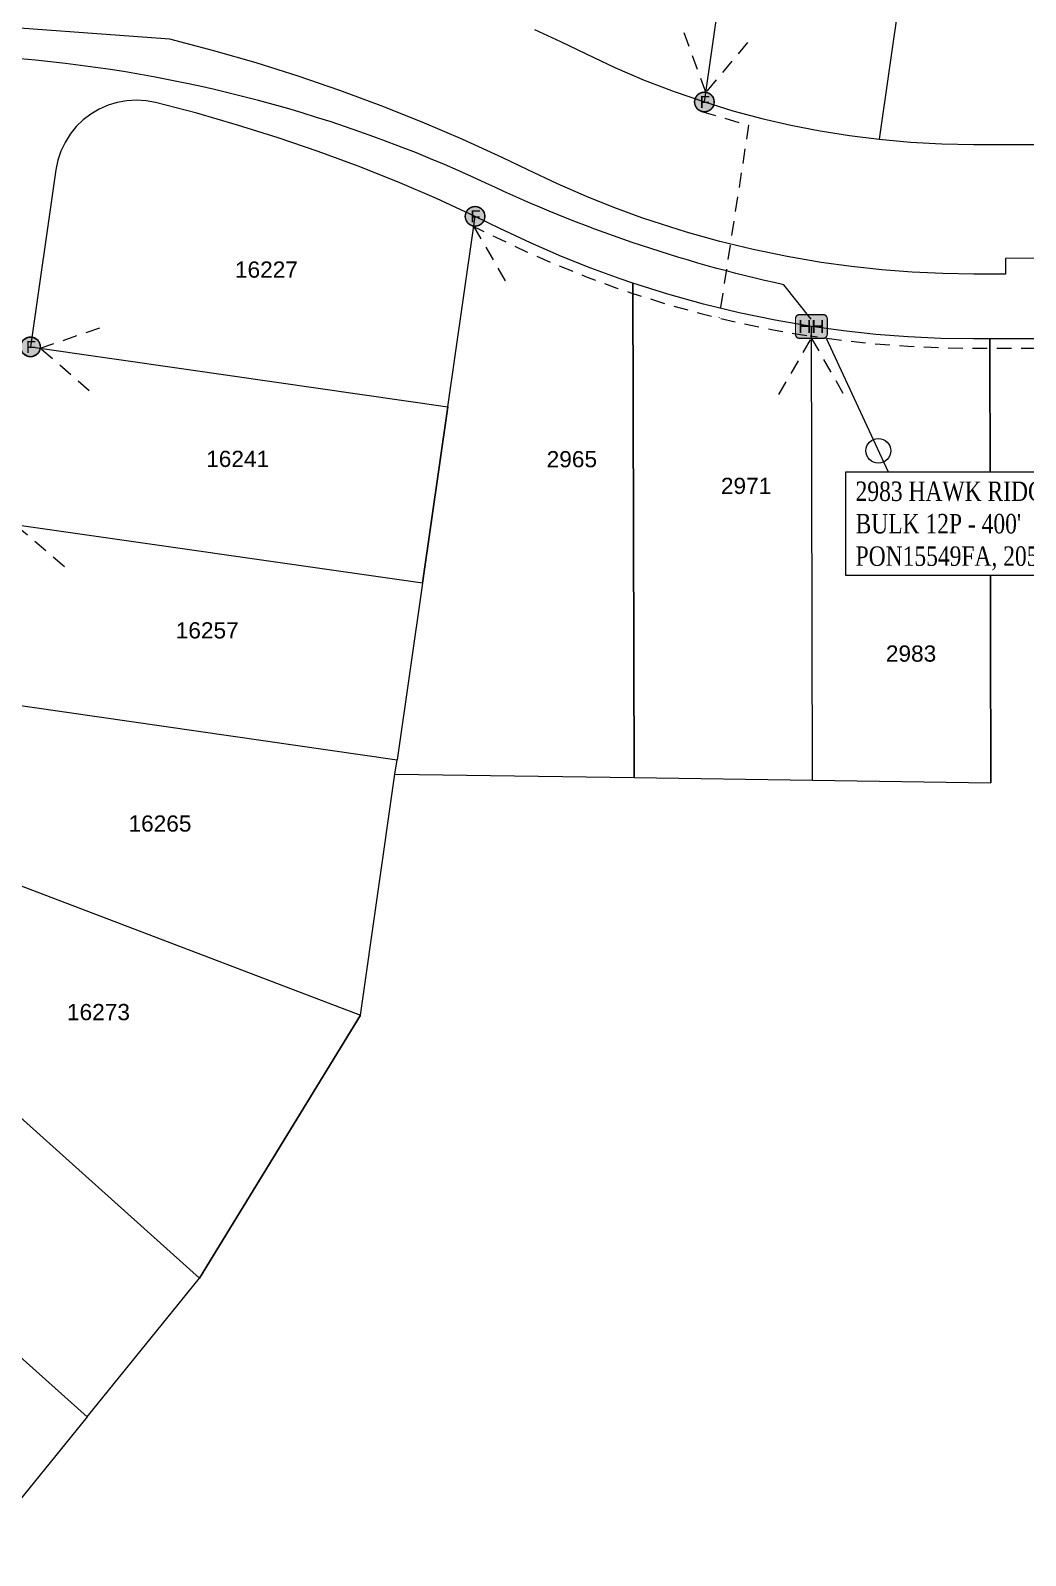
# Model space of a CAD drawing. Header units: feet. Extents: x 865220 to 2774701, y -2240498 to 961524.
# Drawn here: x 2764772.2 to 2765079, y 953100.1 to 953570.6 of the extents above; entities that cross this region are included whole.
import ezdxf
from ezdxf.enums import TextEntityAlignment as Align
from ezdxf.lldxf.tags import DXFTag

# ---------------------------------------------------------------- set-up
doc = ezdxf.new("R2010")
doc.units = ezdxf.units.FT
doc.header["$LTSCALE"] = 0.015
doc.header["$MEASUREMENT"] = 0
doc.linetypes.add('DASHED', pattern=[5, 3, -2])
for name, color, linetype, lineweight in [('144B', 112, '144B', 5), ('DROP BURIED', 7, 'DASHED', 5), ('Parcels', 7, 'Continuous', 0), ('PROP_TEL', 6, 'Continuous', 5), ('RUNNING LINE (UNDERGROUND)', 10, 'Continuous', 40), ('TAIL', 1, 'MST', 5), ('TERMINALS', 7, 'Continuous', 5)]:
    doc.layers.add(name, color=color, linetype=linetype, lineweight=lineweight)
doc.layers.add('Scott County Addresses', color=7, linetype='Continuous')
doc.layers.add('TELEPHONE STRUCT-PROP', color=6, linetype='Continuous')
doc.styles.add('Dimensions 100', font='arial.ttf')
doc.styles.add('Line', font='txt.shx', dxfattribs={"height": 3})
doc.styles.add('SIMPLEX', font='times.ttf', dxfattribs={"width": 0.8})
doc.styles.add('Utilities', font='arial.ttf', dxfattribs={"height": 2.5})
tags = doc.linetypes.add('144B', pattern='A,80,-5,["144B",Line,S=1.5,R=0,X=0,Y=-1.5],-24', length=109).pattern_tags.tags
tags[6] = DXFTag(74, 10)
tags = doc.linetypes.add('MST', pattern='A,5,-5,5,-5,["TAIL",Line,S=1.5,R=0,X=0,Y=-1.5],-20', length=40).pattern_tags.tags
tags[10] = DXFTag(74, 10)

# ---------------------------------------------------------------- blocks, each defined once
blk = doc.blocks.new('ACMAP_ANN_TEMPLATE_Scott County Address')
at = {"layer": 'Scott County Addresses', "style": 'Dimensions 100'}
blk.add_attdef('ScottCountyAddress', (0, 0), '', height=50, dxfattribs=at)
blk = doc.blocks.new('NEW HH')
at = {"ltscale": 40, "true_color": 0xffffff}
h = blk.add_hatch(color=7, dxfattribs=at)
h.dxf.hatch_style = 1
h.paths.add_polyline_path([(-0.0611, -0.0305, 0.414214), (-0.0458, -0.0458), (0.0458, -0.0458, 0.414214), (0.0611, -0.0305), (0.0611, 0.0305, 0.414214), (0.0458, 0.0458), (-0.0458, 0.0458, 0.414214), (-0.0611, 0.0305)])
at = {"layer": 'RUNNING LINE (UNDERGROUND)', "color": 6, "lineweight": 0, "const_width": 0.005, "flags": 128}
blk.add_lwpolyline([(-0.0611, 0.0305), (-0.0611, -0.0305, 0.414214), (-0.0458, -0.0458), (0.0458, -0.0458, 0.414214), (0.0611, -0.0305), (0.0611, 0.0305, 0.414214), (0.0458, 0.0458), (-0.0458, 0.0458, 0.414214)], format="xyb", close=True, dxfattribs=at)
at = {"layer": 'TELEPHONE STRUCT-PROP', "color": 18, "true_color": 0x000000, "style": 'Utilities'}
blk.add_text('HH', height=0.05, dxfattribs=at).set_placement((0, 0), align=Align.MIDDLE_CENTER)
blk = doc.blocks.new('Proposed FlowerPot')
at = {"lineweight": 5, "ltscale": 100, "true_color": 0xffffff}
h = blk.add_hatch(color=7, dxfattribs=at)
h.dxf.hatch_style = 1
h.paths.add_polyline_path([(-0.0604, 0, 0.414214), (0, -0.0604, 0.414214), (0.0604, 0, 0.414214), (0, 0.0604, 0.414214)])
at = {"lineweight": 5, "ltscale": 100}
blk.add_circle((0, 0), 0.0604, dxfattribs=at)
at = {"layer": 'RUNNING LINE (UNDERGROUND)', "color": 6, "lineweight": 5, "const_width": 0.00907, "flags": 128}
blk.add_lwpolyline([(-0.0604, 0, -0.414214), (0, 0.0604, -0.414214), (0.0604, 0, -0.414214), (0, -0.0604, -0.414214), (-0.0604, 0)], format="xyb", dxfattribs=at)
at = {"color": 18, "linetype": 'ByBlock', "lineweight": 5, "ltscale": 100, "true_color": 0x000000, "style": 'Dimensions 100'}
blk.add_text('F', height=0.0744, dxfattribs=at).set_placement((-0.029, -0.0374))
blk = doc.blocks.new('TERMINAL')
at = {"lineweight": 5, "ltscale": 0.5, "flags": 128}
blk.add_lwpolyline([(-0.07, -0.65), (-0.07, 44.75)], dxfattribs=at)
at = {"lineweight": 5, "ltscale": 0.5}
blk.add_circle((-0.07, 37.61), 3.83, dxfattribs=at)

msp = doc.modelspace()

# ---------------------------------------------------------------- linework, layer by layer
at = {"layer": '144B', "lineweight": 5, "ltscale": 100, "flags": 128}
msp.add_lwpolyline([(2765534.77, 953390.24), (2765529.08, 953384.73), (2765520.6, 953342.44), (2765475.86, 953346.85, 0.238595), (2765465.36, 953369.54), (2765371.21, 953385.64), (2765360.21, 953386.64), (2765349.48, 953394.6), (2765346.46, 953395.01), (2765343.37, 953395.48), (2765340.28, 953396), (2765337.2, 953396.58), (2765334.14, 953397.22), (2765331.09, 953397.91), (2765328.04, 953398.65), (2765325.02, 953399.44), (2765322, 953400.28), (2765319, 953401.18), (2765316.02, 953402.13), (2765313.06, 953403.14), (2765310.11, 953404.19), (2765307.18, 953405.29), (2765304.27, 953406.45), (2765301.38, 953407.66), (2765298.52, 953408.91), (2765295.67, 953410.22), (2765292.85, 953411.58), (2765290.8, 953412.61), (2765290.06, 953412.98), (2765287.28, 953414.44), (2765284.54, 953415.94), (2765281.82, 953417.49), (2765279.12, 953419.09), (2765276.46, 953420.73), (2765273.83, 953422.42), (2765271.22, 953424.16), (2765268.65, 953425.94), (2765266.11, 953427.76), (2765263.52, 953429.68), (2765219.73, 953462.9), (2765217.22, 953464.77), (2765214.61, 953466.64), (2765211.96, 953468.47), (2765209.28, 953470.26), (2765206.58, 953472), (2765203.84, 953473.69), (2765201.13, 953475.29), (2765200.44, 953475.69), (2765198.26, 953476.93), (2765195.45, 953478.46), (2765192.6, 953479.96), (2765189.73, 953481.4), (2765186.83, 953482.8), (2765183.9, 953484.14), (2765180.96, 953485.43), (2765177.99, 953486.67), (2765175, 953487.86), (2765171.99, 953489), (2765168.96, 953490.08), (2765165.91, 953491.11), (2765162.84, 953492.09), (2765159.76, 953493.01), (2765156.66, 953493.88), (2765153.55, 953494.7), (2765150.42, 953495.46), (2765147.29, 953496.17), (2765144.14, 953496.82), (2765140.97, 953497.41), (2765137.8, 953497.95), (2765134.62, 953498.44), (2765131.43, 953498.87), (2765128.24, 953499.24), (2765125.03, 953499.56), (2765121.83, 953499.82), (2765118.61, 953500.03), (2765115.4, 953500.18), (2765112.16, 953500.28), (2765108, 953500.31), (2765072.85, 953500.22), (2765072.87, 953495.45), (2765067.97, 953495.45), (2765063.08, 953495.45), (2765053.5, 953495.6), (2765044.09, 953496.03), (2765034.7, 953496.74), (2765025.33, 953497.75), (2765016.01, 953499.03), (2765005.49, 953500.83), (2764995.06, 953502.98), (2764984.71, 953505.49), (2764974.45, 953508.36), (2764964.2, 953511.61), (2764960.71, 953512.81), (2764952.09, 953515.97), (2764943.65, 953519.34), (2764934.64, 953523.27), (2764925.55, 953527.57), (2764917.77, 953531.33), (2764905.45, 953536.98), (2764892.96, 953542.33), (2764880.33, 953547.37), (2764867.58, 953552.1), (2764854.72, 953556.5), (2764841.75, 953560.58), (2764828.69, 953564.33), (2764815.08, 953567.87), (2764766.02, 953571.52), (2764729.28, 953551.72), (2764722.5, 953568.08), (2764704.63, 953574.55, 0.345504), (2764180.67, 953208.07), (2764185.34, 953195.79)], format="xyb", dxfattribs=at)
at = {"layer": 'DROP BURIED', "lineweight": 5, "ltscale": 100}
for points in [[(2764993.23, 953566.85), (2764980.4, 953551.51), (2764973.52, 953570.29)], [(2764908.82, 953510.25), (2764918.82, 953492.93)], [(2764790.24, 953459.43), (2764775.13, 953472.53), (2764794.04, 953479.06)], [(2765002.97, 953458.28), (2765012.97, 953475.6), (2765022.97, 953458.28)], [(2764782.61, 953405.15), (2764767.36, 953418.09)]]:
    msp.add_lwpolyline(points, dxfattribs=at)
at = {"layer": 'DROP BURIED', "lineweight": 5, "ltscale": 100, "flags": 128}
for points in [[(2764979.1, 953545.62), (2764993.6, 953541.33), (2764984.46, 953481.89)], [(2764907.95, 953510.54), (2764915.62, 953506.83), (2764925.12, 953502.33), (2764934.79, 953498.12), (2764943.85, 953494.49), (2764953.01, 953491.13), (2764956.99, 953489.77), (2764967.88, 953486.31), (2764978.9, 953483.24), (2764990.02, 953480.54), (2765001.23, 953478.22), (2765012.45, 953476.3)], [(2765364.89, 953369.99), (2765353.69, 953371.01), (2765346.7, 953371.77), (2765343.19, 953372.24), (2765339.7, 953372.77), (2765336.22, 953373.37), (2765332.75, 953374.02), (2765329.29, 953374.73), (2765325.84, 953375.51), (2765322.41, 953376.35), (2765318.99, 953377.24), (2765315.59, 953378.19), (2765312.21, 953379.21), (2765308.85, 953380.28), (2765305.5, 953381.41), (2765302.18, 953382.6), (2765298.87, 953383.85), (2765295.59, 953385.15), (2765292.33, 953386.51), (2765289.1, 953387.93), (2765285.89, 953389.41), (2765282.7, 953390.94), (2765280.48, 953392.06), (2765279.55, 953392.52), (2765276.42, 953394.16), (2765273.32, 953395.86), (2765270.25, 953397.61), (2765267.22, 953399.41), (2765264.21, 953401.26), (2765261.24, 953403.17), (2765258.3, 953405.13), (2765255.4, 953407.14), (2765252.53, 953409.2), (2765249.71, 953411.3), (2765205.91, 953444.51), (2765203.65, 953446.2), (2765201.36, 953447.84), (2765199.02, 953449.46), (2765196.7, 953451.01), (2765194.33, 953452.53), (2765191.93, 953454.01), (2765189.5, 953455.45), (2765189, 953455.74), (2765187.06, 953456.84), (2765184.59, 953458.19), (2765182.1, 953459.5), (2765179.58, 953460.76), (2765177.04, 953461.98), (2765174.48, 953463.16), (2765171.9, 953464.29), (2765169.31, 953465.38), (2765166.69, 953466.42), (2765164.05, 953467.41), (2765161.4, 953468.36), (2765158.73, 953469.26), (2765156.05, 953470.12), (2765153.35, 953470.92), (2765150.64, 953471.69), (2765147.92, 953472.4), (2765145.18, 953473.06), (2765142.43, 953473.68), (2765139.68, 953474.25), (2765136.91, 953474.77), (2765134.13, 953475.25), (2765131.35, 953475.67), (2765128.56, 953476.05), (2765125.76, 953476.38), (2765122.96, 953476.66), (2765120.15, 953476.89), (2765117.34, 953477.07), (2765114.53, 953477.2), (2765111.72, 953477.28), (2765107.93, 953477.31), (2765095.96, 953477.28), (2765095.98, 953472.45), (2765067.97, 953472.45), (2765062.9, 953472.45), (2765052.8, 953472.61), (2765042.69, 953473.07), (2765032.6, 953473.84), (2765022.53, 953474.91), (2765012.55, 953476.29)]]:
    msp.add_lwpolyline(points, dxfattribs=at)
at = {"layer": 'Parcels', "lineweight": 5}
for p, q in [((2764979.97, 953548.52), (2765000.51, 953691.6)), ((2765053.19, 953671.53), (2765033.88, 953537.02)), ((2764927.62, 953570.86), (2764935.57, 953567.15)), ((2764935.57, 953567.15), (2764943.47, 953563.33)), ((2764943.47, 953563.33), (2764952.39, 953559.13)), ((2764952.39, 953559.13), (2764961.45, 953555.26)), ((2764961.45, 953555.26), (2764970.65, 953551.72)), ((2764970.65, 953551.72), (2764979.97, 953548.52)), ((2764790.77, 953544.8), (2764788.4, 953542.99)), ((2764793.34, 953546.31), (2764790.77, 953544.8)), ((2764796.07, 953547.51), (2764793.34, 953546.31)), ((2764798.92, 953548.38), (2764796.07, 953547.51)), ((2764801.85, 953548.9), (2764798.92, 953548.38)), ((2764804.83, 953549.06), (2764801.85, 953548.9)), ((2764807.8, 953548.88), (2764804.83, 953549.06)), ((2764810.74, 953548.34), (2764810.74, 953548.34)), ((2764979.97, 953548.52), (2764988.78, 953545.84)), ((2764988.78, 953545.84), (2764997.67, 953543.46)), ((2764786.27, 953540.91), (2764784.39, 953538.59)), ((2764788.4, 953542.99), (2764786.27, 953540.91)), ((2764997.67, 953543.46), (2765006.63, 953541.39)), ((2765006.63, 953541.39), (2765015.66, 953539.62)), ((2764782.81, 953536.06), (2764781.54, 953533.37)), ((2764784.39, 953538.59), (2764782.81, 953536.06)), ((2765015.66, 953539.62), (2765024.75, 953538.16)), ((2765024.75, 953538.16), (2765033.88, 953537.02)), ((2765033.88, 953537.02), (2765033.88, 953537.02)), ((2765033.88, 953537.02), (2765043.54, 953536.14)), ((2765043.54, 953536.14), (2765053.23, 953535.62)), ((2765053.23, 953535.62), (2765062.93, 953535.44)), ((2765062.93, 953535.44), (2765092.8, 953535.44)), ((2764780.6, 953530.54), (2764780, 953527.62)), ((2764781.54, 953533.37), (2764780.6, 953530.54)), ((2764780, 953527.62), (2764772.15, 953472.97)), ((2764905.33, 953485.9), (2764909.25, 953513.24)), ((2764916.91, 953509.53), (2764916.91, 953509.53)), ((2764957.93, 953492.61), (2764958.35, 953340.12)), ((2764958.35, 953340.12), (2764957.93, 953492.61)), ((2764900.82, 953454.5), (2764905.33, 953485.9)), ((2765013.35, 953339.32), (2765012.96, 953479.26)), ((2765062.92, 953475.45), (2765062.92, 953475.45)), ((2765067.97, 953475.45), (2765068.34, 953338.53)), ((2765068.34, 953338.53), (2765067.97, 953475.45)), ((2764772.15, 953472.97), (2764820.14, 953466.08)), ((2764820.14, 953466.08), (2764900.82, 953454.5)), ((2764893, 953400.06), (2764900.82, 953454.5)), ((2764900.82, 953454.5), (2764893, 953400.06)), ((2764900.82, 953454.5), (2764900.82, 953454.5)), ((2764893, 953400.06), (2764764.34, 953418.53)), ((2764893, 953400.06), (2764885.19, 953345.62)), ((2764893, 953400.06), (2764893, 953400.06)), ((2764756.5, 953364.1), (2764885.19, 953345.62)), ((2764884.55, 953341.18), (2764885.19, 953345.62)), ((2764885.19, 953345.62), (2764885.19, 953345.62)), ((2764873.88, 953266.85), (2764884.55, 953341.18)), ((2764884.55, 953341.18), (2764958.35, 953340.12)), ((2764958.35, 953340.12), (2765013.35, 953339.32)), ((2765013.35, 953339.32), (2765068.34, 953338.53)), ((2764743.78, 953316.43), (2764873.88, 953266.85)), ((2764824.28, 953185.62), (2764723.72, 953275.83)), ((2764824.28, 953185.62), (2764873.88, 953266.85)), ((2764873.88, 953266.85), (2764824.28, 953185.62)), ((2764873.88, 953266.85), (2764873.88, 953266.85)), ((2764789.59, 953142.87), (2764689.79, 953232.39)), ((2764689.79, 953232.39), (2764789.59, 953142.87)), ((2764789.59, 953142.87), (2764824.28, 953185.62)), ((2764824.28, 953185.62), (2764824.28, 953185.62)), ((2764789.59, 953142.87), (2764754.89, 953100.11)), ((2764789.59, 953142.87), (2764789.59, 953142.87))]:
    msp.add_line(p, q, dxfattribs=at)
msp.add_lwpolyline([(2765092.96, 953475.45), (2765067.97, 953475.45), (2765062.92, 953475.45), (2765052.89, 953475.6), (2765042.87, 953476.06), (2765032.87, 953476.83), (2765022.9, 953477.89), (2765012.96, 953479.26), (2765012.96, 953479.26), (2765001.78, 953481.17), (2764990.68, 953483.47), (2764979.66, 953486.14), (2764968.74, 953489.19), (2764957.93, 953492.61), (2764954.01, 953493.96), (2764944.93, 953497.29), (2764935.95, 953500.89), (2764926.36, 953505.06), (2764916.91, 953509.53), (2764909.25, 953513.24), (2764897.35, 953518.7), (2764885.31, 953523.85), (2764873.15, 953528.71), (2764860.87, 953533.25), (2764848.48, 953537.49), (2764835.99, 953541.42), (2764823.41, 953545.04), (2764810.74, 953548.34), (2764807.8, 953548.88)], dxfattribs=at)
at = {"layer": 'TAIL', "lineweight": 5, "ltscale": 100, "flags": 128}
msp.add_lwpolyline([(2765012.89, 953481.52), (2765004.49, 953492.13, -0.056671), (2764912.59, 953523.49, 0.088121), (2764768.99, 953561.8), (2764734.16, 953549.71)], format="xyb", dxfattribs=at)

# ---------------------------------------------------------------- block references
at = {"layer": 'PROP_TEL', "lineweight": 5}
for name, p, xscale, yscale, zscale in [('Proposed FlowerPot', (2764979.97, 953548.52), 50, 50, 50), ('Proposed FlowerPot', (2764909.25, 953513.24), 50, 50, 50), ('NEW HH', (2765012.96, 953479.26), 80, 80, 80), ('Proposed FlowerPot', (2764772.15, 953472.97), 50, 50, 50)]:
    msp.add_blockref(name, p, dxfattribs=dict(at, xscale=xscale, yscale=yscale, zscale=zscale))
at = {"layer": 'Scott County Addresses', "lineweight": 5, "xscale": 0.1, "yscale": 0.1, "zscale": 0.1}
for p, values in [((2764835.2, 953494.32), {'ScottCountyAddress': '16227'}), ((2764826.33, 953435.92), {'ScottCountyAddress': '16241'}), ((2764931.34, 953435.83), {'ScottCountyAddress': '2965'}), ((2764985.07, 953427.59), {'ScottCountyAddress': '2971'}), ((2764816.94, 953383.02), {'ScottCountyAddress': '16257'}), ((2764802.37, 953323.43), {'ScottCountyAddress': '16265'}), ((2764783.4, 953265.26), {'ScottCountyAddress': '16273'})]:
    msp.add_blockref('ACMAP_ANN_TEMPLATE_Scott County Address', p, dxfattribs=at).add_auto_attribs(values)
at = {"layer": 'Scott County Addresses', "lineweight": 5}
ref = msp.add_blockref('ACMAP_ANN_TEMPLATE_Scott County Address', (2765042.43, 953425), dxfattribs=dict(at, xscale=0.1, yscale=0.1, zscale=0.1))
ref.add_attrib('ScottCountyAddress', '2983', (2765035.94, 953375.86), dxfattribs={"height": 5, "style": 'Dimensions 100'})
at = {"layer": 'TERMINALS', "lineweight": 5, "ltscale": 0.5, "rotation": 204.8510984686999}
msp.add_blockref('TERMINAL', (2765017.74, 953475), dxfattribs=at)

# ---------------------------------------------------------------- next in the draw order: texts
at = {"layer": 'TERMINALS', "lineweight": 5, "ltscale": 0.5, "insert": (2765026.61, 953431.43), "char_height": 6, "attachment_point": 1, "style": 'SIMPLEX', "bg_fill": 19, "box_fill_scale": 1.5, "bg_fill_color": 256, "bg_fill_transparency": 0}
msp.add_mtext("2983 HAWK RIDGE RD NW\\PBULK 12P - 400'\\PPON15549FA, 205-216", dxfattribs=at)

# ---------------------------------------------------------------- next in the draw order: linework, layer by layer
at = {"layer": '144B', "lineweight": 5, "ltscale": 100, "flags": 128}
msp.add_lwpolyline([(2765534.77, 953390.24), (2765529.08, 953384.73), (2765520.6, 953342.44), (2765475.86, 953346.85, 0.238595), (2765465.36, 953369.54), (2765371.21, 953385.64), (2765360.21, 953386.64), (2765349.48, 953394.6), (2765346.46, 953395.01), (2765343.37, 953395.48), (2765340.28, 953396), (2765337.2, 953396.58), (2765334.14, 953397.22), (2765331.09, 953397.91), (2765328.04, 953398.65), (2765325.02, 953399.44), (2765322, 953400.28), (2765319, 953401.18), (2765316.02, 953402.13), (2765313.06, 953403.14), (2765310.11, 953404.19), (2765307.18, 953405.29), (2765304.27, 953406.45), (2765301.38, 953407.66), (2765298.52, 953408.91), (2765295.67, 953410.22), (2765292.85, 953411.58), (2765290.8, 953412.61), (2765290.06, 953412.98), (2765287.28, 953414.44), (2765284.54, 953415.94), (2765281.82, 953417.49), (2765279.12, 953419.09), (2765276.46, 953420.73), (2765273.83, 953422.42), (2765271.22, 953424.16), (2765268.65, 953425.94), (2765266.11, 953427.76), (2765263.52, 953429.68), (2765219.73, 953462.9), (2765217.22, 953464.77), (2765214.61, 953466.64), (2765211.96, 953468.47), (2765209.28, 953470.26), (2765206.58, 953472), (2765203.84, 953473.69), (2765201.13, 953475.29), (2765200.44, 953475.69), (2765198.26, 953476.93), (2765195.45, 953478.46), (2765192.6, 953479.96), (2765189.73, 953481.4), (2765186.83, 953482.8), (2765183.9, 953484.14), (2765180.96, 953485.43), (2765177.99, 953486.67), (2765175, 953487.86), (2765171.99, 953489), (2765168.96, 953490.08), (2765165.91, 953491.11), (2765162.84, 953492.09), (2765159.76, 953493.01), (2765156.66, 953493.88), (2765153.55, 953494.7), (2765150.42, 953495.46), (2765147.29, 953496.17), (2765144.14, 953496.82), (2765140.97, 953497.41), (2765137.8, 953497.95), (2765134.62, 953498.44), (2765131.43, 953498.87), (2765128.24, 953499.24), (2765125.03, 953499.56), (2765121.83, 953499.82), (2765118.61, 953500.03), (2765115.4, 953500.18), (2765112.16, 953500.28), (2765108, 953500.31), (2765072.85, 953500.22), (2765072.87, 953495.45), (2765067.97, 953495.45), (2765063.08, 953495.45), (2765053.5, 953495.6), (2765044.09, 953496.03), (2765034.7, 953496.74), (2765025.33, 953497.75), (2765016.01, 953499.03), (2765005.49, 953500.83), (2764995.06, 953502.98), (2764984.71, 953505.49), (2764974.45, 953508.36), (2764964.2, 953511.61), (2764960.71, 953512.81), (2764952.09, 953515.97), (2764943.65, 953519.34), (2764934.64, 953523.27), (2764925.55, 953527.57), (2764917.77, 953531.33), (2764905.45, 953536.98), (2764892.96, 953542.33), (2764880.33, 953547.37), (2764867.58, 953552.1), (2764854.72, 953556.5), (2764841.75, 953560.58), (2764828.69, 953564.33), (2764815.08, 953567.87), (2764766.02, 953571.52), (2764729.28, 953551.72), (2764722.5, 953568.08), (2764704.63, 953574.55, 0.345504), (2764180.67, 953208.07), (2764185.34, 953195.79)], format="xyb", dxfattribs=at)

doc.saveas('drawing.dxf')
